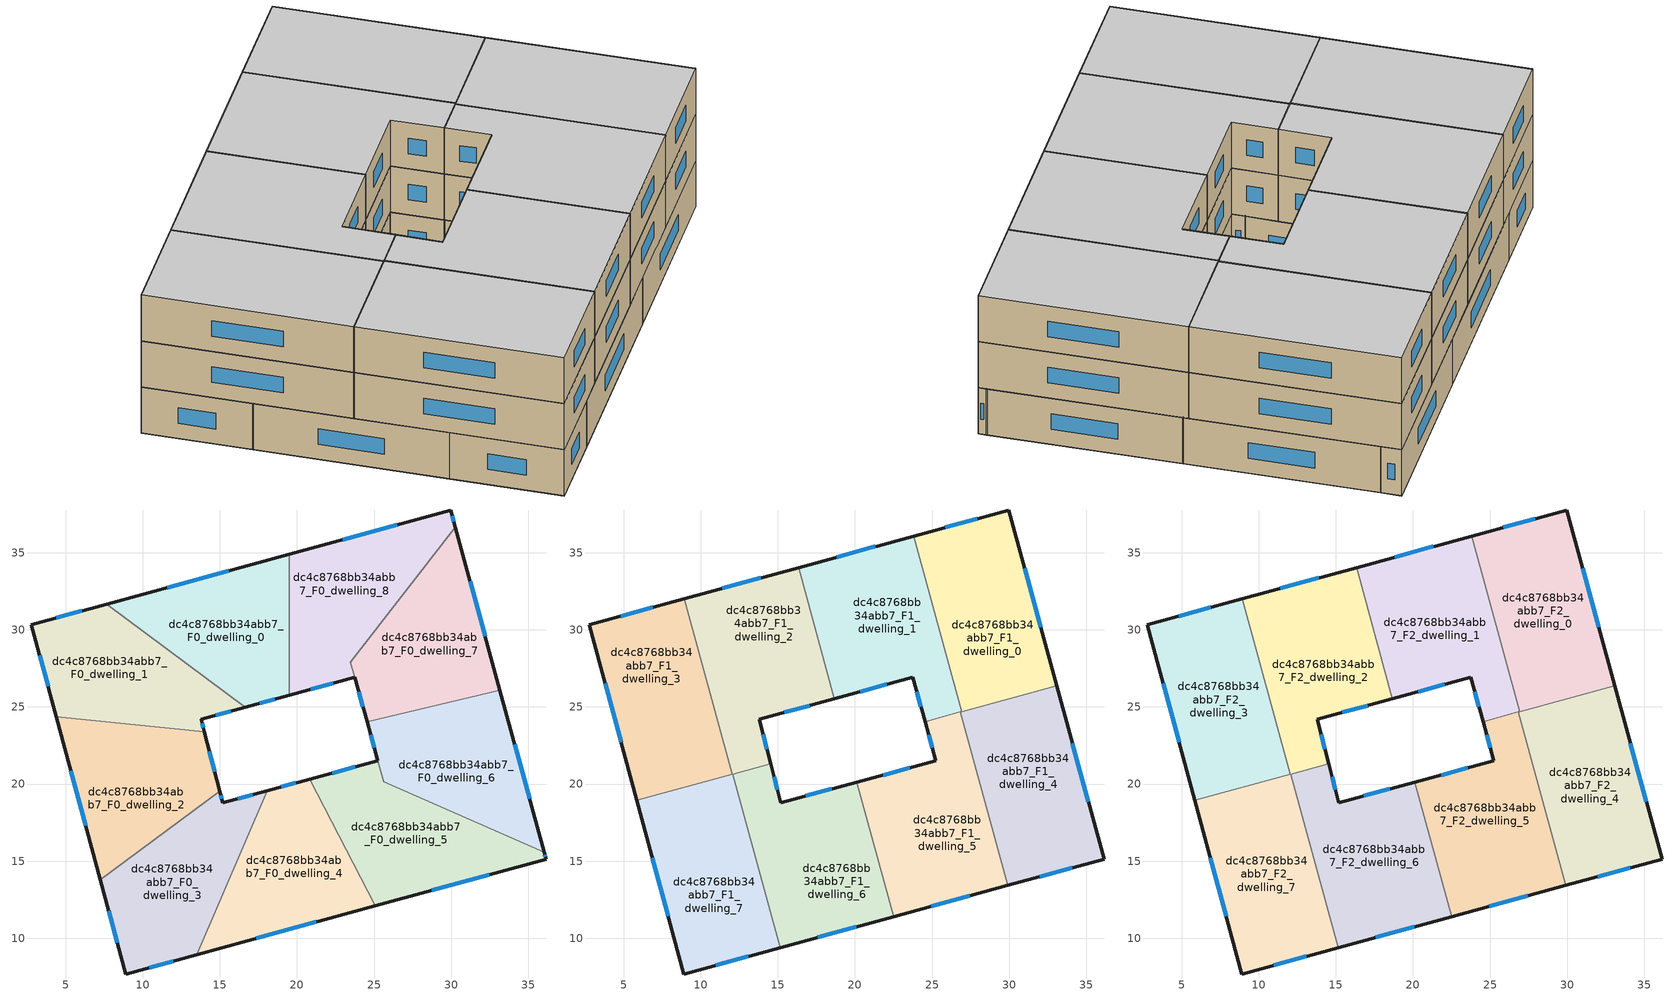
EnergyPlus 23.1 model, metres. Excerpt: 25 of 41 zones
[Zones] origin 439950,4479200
dc4c8768bb34abb7_F0_dwelling_0
 floor ground (EU_floor_Construction): 19.5,25.76 19.5,34.9 7.68,31.66 16.65,24.98 z0
 wall outside (EU_wall_Construction): 19.5,25.76 16.65,24.98 / 7.68,31.66 19.5,34.9 z0:3
 wall to dc4c8768bb34abb7_F0_dwelling_1 (EU_wall_Construction): 16.65,24.98 7.68,31.66 z0:3
 wall to dc4c8768bb34abb7_F0_dwelling_8 (EU_wall_Construction): 19.5,34.9 19.5,25.76 z0:3
 window (EU_Window_Construction): 18.56,25.5 17.6,25.24 / 11.6,32.74 15.58,33.83 z0.99:2.01
dc4c8768bb34abb7_F0_dwelling_1
 floor ground (EU_floor_Construction): 16.65,24.98 7.68,31.66 2.79,30.33 4.41,24.35 14,23.4 13.8,24.2 z0
 wall outside (EU_wall_Construction): 16.65,24.98 13.8,24.2 14,23.4 / 4.41,24.35 2.79,30.33 7.68,31.66 z0:3
 wall to dc4c8768bb34abb7_F0_dwelling_2 (EU_wall_Construction): 14,23.4 4.41,24.35 z0:3
 window (EU_Window_Construction): 15.7,24.72 14.74,24.46 / 13.87,23.93 13.94,23.66 / 3.87,26.33 3.33,28.34 / 4.41,30.77 6.06,31.22 z0.99:2.01
dc4c8768bb34abb7_F0_dwelling_2
 floor ground (EU_floor_Construction): 15,19.53 14,23.4 4.41,24.35 7.25,13.81 z0
 wall outside (EU_wall_Construction): 14,23.4 15,19.53 / 7.25,13.81 4.41,24.35 z0:3
 wall to dc4c8768bb34abb7_F0_dwelling_3 (EU_wall_Construction): 15,19.53 7.25,13.81 z0:3
 window (EU_Window_Construction): 14.33,22.12 14.67,20.81 / 6.31,17.3 5.35,20.86 z0.99:2.01
dc4c8768bb34abb7_F0_dwelling_3
 floor ground (EU_floor_Construction): 13.51,8.95 18.09,19.58 15.19,18.79 15,19.53 7.25,13.81 8.91,7.69 z0
 wall outside (EU_wall_Construction): 15,19.53 15.19,18.79 18.09,19.58 / 13.51,8.95 8.91,7.69 7.25,13.81 z0:3
 wall to dc4c8768bb34abb7_F0_dwelling_4 (EU_wall_Construction): 18.09,19.58 13.51,8.95 z0:3
 window (EU_Window_Construction): 15.06,19.28 15.13,19.04 / 16.15,19.05 17.13,19.32 / 11.99,8.53 10.44,8.1 / 8.36,9.72 7.8,11.78 z0.99:2.01
dc4c8768bb34abb7_F0_dwelling_4
 floor ground (EU_floor_Construction): 25.09,12.11 20.82,20.31 18.09,19.58 13.51,8.95 z0
 wall outside (EU_wall_Construction): 18.09,19.58 20.82,20.31 / 25.09,12.11 13.51,8.95 z0:3
 wall to dc4c8768bb34abb7_F0_dwelling_5 (EU_wall_Construction): 20.82,20.31 25.09,12.11 z0:3
 window (EU_Window_Construction): 19,19.82 19.92,20.07 / 21.25,11.06 17.35,10 z0.99:2.01
dc4c8768bb34abb7_F0_dwelling_5
 floor ground (EU_floor_Construction): 36.15,15.14 36.03,15.58 25.62,20.16 25.25,21.51 20.82,20.31 25.09,12.11 z0
 wall outside (EU_wall_Construction): 20.82,20.31 25.25,21.51 / 36.03,15.58 36.15,15.14 25.09,12.11 z0:3; 25.62,20.16,3 25.63,20.16,0 25.63,20.16,3
 wall to dc4c8768bb34abb7_F0_dwelling_6 (EU_wall_Construction): 25.25,21.51 25.62,20.16 / 25.63,20.16 36.03,15.58 z0:3
 window (EU_Window_Construction): 22.29,20.71 23.78,21.11 / 36.07,15.43 36.11,15.28 / 32.49,14.13 28.76,13.12 z0.99:2.01
dc4c8768bb34abb7_F0_dwelling_6
 floor ground (EU_floor_Construction): 36.03,15.58 33.16,26.07 24.55,24.04 25.63,20.16 z0
 wall outside (EU_wall_Construction): 33.16,26.07 36.03,15.58 / 25.25,21.51 24.55,24.04 z0:3; 25.62,20.16,3 25.63,20.16,0 25.62,20.16,0
 wall to dc4c8768bb34abb7_F0_dwelling_7 (EU_wall_Construction): 24.55,24.04 33.16,26.07 z0:3
 window (EU_Window_Construction): 34.11,22.59 35.08,19.06 / 25.01,22.35 24.78,23.2 z0.99:2.01
 ceiling adiabatic (EU_roof_Construction): 33.16,26.07 36.03,15.58 25.62,20.16 24.55,24.04 z3
dc4c8768bb34abb7_F0_dwelling_7
 floor ground (EU_floor_Construction): 33.16,26.07 30.28,36.63 23.47,27.93 24.55,24.04 z0
 wall outside (EU_wall_Construction): 30.28,36.63 33.16,26.07 / 24.55,24.04 23.75,26.93 z0:3
 wall to dc4c8768bb34abb7_F0_dwelling_8 (EU_wall_Construction): 23.75,26.93 23.47,27.93 30.28,36.63 z0:3
 window (EU_Window_Construction): 31.23,33.13 32.21,29.57 / 24.28,25 24.01,25.97 z0.99:2.01
dc4c8768bb34abb7_F0_dwelling_8
 floor ground (EU_floor_Construction): 23.75,26.93 23.47,27.93 30.28,36.63 29.97,37.77 19.5,34.9 19.5,25.76 z0
 wall outside (EU_wall_Construction): 19.5,34.9 29.97,37.77 30.28,36.63 / 23.75,26.93 19.5,25.76 z0:3
 window (EU_Window_Construction): 22.97,35.85 26.5,36.82 / 30.07,37.39 30.17,37.01 / 22.34,26.54 20.91,26.15 z0.99:2.01
dc4c8768bb34abb7_F1_dwelling_0
 floor to dc4c8768bb34abb7_F0_dwelling_7 (EU_floor_Construction): 33.08,26.38 30.28,36.63 25.37,30.35 26.91,24.69 z3
 floor to dc4c8768bb34abb7_F0_dwelling_8 (EU_floor_Construction): 25.37,30.35 30.28,36.63 29.97,37.77 23.8,36.08 z3
 wall outside (EU_wall_Construction): 23.8,36.08 29.97,37.77 33.08,26.38 z3:6
 wall to dc4c8768bb34abb7_F1_dwelling_1 (EU_wall_Construction): 26.91,24.69 23.8,36.08 z3:6
 wall to dc4c8768bb34abb7_F1_dwelling_4 (EU_wall_Construction): 33.08,26.38 26.91,24.69 z3:6
 window (EU_Window_Construction): 31,33.99 32.05,30.15 / 25.84,36.64 27.92,37.21 z3.99:5.01
dc4c8768bb34abb7_F1_dwelling_1
 floor to dc4c8768bb34abb7_F0_dwelling_8 (EU_floor_Construction): 23.75,26.93 23.47,27.93 25.37,30.35 23.8,36.08 19.5,34.9 19.5,25.76 z3
 floor to dc4c8768bb34abb7_F0_dwelling_7 (EU_floor_Construction): 26.91,24.69 25.37,30.35 23.48,27.93 24.55,24.05 z3
 floor to dc4c8768bb34abb7_F0_dwelling_0 (EU_floor_Construction): 19.5,25.76 19.5,34.9 16.35,34.04 18.67,25.54 z3
 wall outside (EU_wall_Construction): 16.35,34.04 23.8,36.08 / 24.55,24.05 23.75,26.93 18.67,25.54 z3:6
 wall to dc4c8768bb34abb7_F1_dwelling_2 (EU_wall_Construction): 18.67,25.54 16.35,34.04 z3:6
 wall to dc4c8768bb34abb7_F1_dwelling_5 (EU_wall_Construction): 26.83,24.67 24.55,24.05 z3:6
 wall to dc4c8768bb34abb7_F1_dwelling_4 (EU_wall_Construction): 26.91,24.69 26.83,24.67 z3:6
 window (EU_Window_Construction): 18.82,34.71 21.33,35.4 / 24.28,25 24.01,25.97 / 22.07,26.46 20.36,26 z3.99:5.01
dc4c8768bb34abb7_F1_dwelling_2
 floor to dc4c8768bb34abb7_F0_dwelling_0 (EU_floor_Construction): 18.67,25.54 16.35,34.04 8.94,32.01 9.38,30.4 16.65,24.98 z3
 floor to dc4c8768bb34abb7_F0_dwelling_1 (EU_floor_Construction): 16.65,24.98 9.38,30.4 11.22,23.67 14,23.4 13.8,24.2 z3
 floor to dc4c8768bb34abb7_F0_dwelling_2 (EU_floor_Construction): 14.54,21.31 14,23.4 11.22,23.67 12.05,20.63 z3
 wall outside (EU_wall_Construction): 8.94,32.01 16.35,34.04 / 18.67,25.54 13.8,24.2 14.54,21.31 z3:6
 wall to dc4c8768bb34abb7_F1_dwelling_3 (EU_wall_Construction): 12.05,20.63 8.94,32.01 z3:6
 wall to dc4c8768bb34abb7_F1_dwelling_6 (EU_wall_Construction): 14.54,21.31 12.1,20.64 z3:6
 wall to dc4c8768bb34abb7_F1_dwelling_7 (EU_wall_Construction): 12.1,20.64 12.06,20.63 z3:6
 window (EU_Window_Construction): 11.4,32.68 13.89,33.36 / 17.06,25.09 15.41,24.64 / 14.04,23.24 14.29,22.27 z3.99:5.01
dc4c8768bb34abb7_F1_dwelling_3
 floor to dc4c8768bb34abb7_F0_dwelling_1 (EU_floor_Construction): 11.22,23.67 9.38,30.4 7.68,31.66 2.79,30.33 4.41,24.35 z3
 floor to dc4c8768bb34abb7_F0_dwelling_2 (EU_floor_Construction): 12.05,20.63 11.22,23.67 4.41,24.35 5.87,18.94 z3
 floor to dc4c8768bb34abb7_F0_dwelling_0 (EU_floor_Construction): 9.38,30.4 8.94,32.01 7.68,31.66 z3
 wall outside (EU_wall_Construction): 5.87,18.94 2.79,30.33 8.94,32.01 z3:6
 wall to dc4c8768bb34abb7_F1_dwelling_7 (EU_wall_Construction): 12.05,20.63 5.87,18.94 z3:6
 window (EU_Window_Construction): 4.85,22.71 3.81,26.55 / 4.83,30.88 6.9,31.45 z3.99:5.01
dc4c8768bb34abb7_F1_dwelling_4
 floor outside (EU_floor_Construction): 33.08,26.38 26.83,24.67 26.85,24.62 26.83,24.67 z3
 floor adiabatic (EU_floor_Construction): 36.03,15.58 33.16,26.07 26.86,24.59 28.4,18.94 z3
 floor to dc4c8768bb34abb7_F0_dwelling_5 (EU_floor_Construction): 36.15,15.14 36.03,15.58 28.4,18.94 29.91,13.43 z3
 floor to dc4c8768bb34abb7_F0_dwelling_7 (EU_floor_Construction): 33.16,26.07 33.08,26.38 26.83,24.67 26.86,24.59 z3
 wall outside (EU_wall_Construction): 33.08,26.38 36.15,15.14 29.91,13.43 z3:6
 wall to dc4c8768bb34abb7_F1_dwelling_5 (EU_wall_Construction): 29.91,13.43 26.83,24.67 z3:6
 window (EU_Window_Construction): 34.1,22.65 35.13,18.86 / 34.08,14.57 31.98,14 z3.99:5.01
dc4c8768bb34abb7_F1_dwelling_5
 floor to dc4c8768bb34abb7_F0_dwelling_4 (EU_floor_Construction): 25.09,12.11 20.82,20.31 20.13,20.13 22.51,11.41 z3
 floor to dc4c8768bb34abb7_F0_dwelling_5 (EU_floor_Construction): 29.91,13.43 28.4,18.94 25.62,20.16 25.25,21.51 20.82,20.31 25.09,12.11 z3
 floor adiabatic (EU_floor_Construction): 28.4,18.94 26.86,24.59 24.55,24.04 25.62,20.16 z3
 floor to dc4c8768bb34abb7_F0_dwelling_7 (EU_floor_Construction): 26.86,24.59 26.83,24.67 24.56,24.04 z3
 wall outside (EU_wall_Construction): 29.91,13.43 22.51,11.41 / 20.13,20.13 25.25,21.51 24.55,24.05 z3:6
 wall to dc4c8768bb34abb7_F1_dwelling_6 (EU_wall_Construction): 22.51,11.41 20.13,20.13 z3:6
 window (EU_Window_Construction): 25.02,22.35 24.78,23.2 / 27.46,12.76 24.97,12.08 / 21.83,20.58 23.55,21.05 z3.99:5.01
dc4c8768bb34abb7_F1_dwelling_6
 floor to dc4c8768bb34abb7_F0_dwelling_3 (EU_floor_Construction): 14.6,11.47 18.09,19.58 15.19,18.79 15,19.53 12.84,17.93 z3
 floor to dc4c8768bb34abb7_F0_dwelling_4 (EU_floor_Construction): 22.51,11.41 20.13,20.13 18.09,19.58 14.6,11.47 15.17,9.4 z3
 floor to dc4c8768bb34abb7_F0_dwelling_2 (EU_floor_Construction): 15,19.53 14.54,21.31 12.09,20.64 12.84,17.93 z3
 wall outside (EU_wall_Construction): 14.54,21.31 15.19,18.79 20.13,20.13 / 22.51,11.41 15.17,9.4 z3:6
 wall to dc4c8768bb34abb7_F1_dwelling_7 (EU_wall_Construction): 15.17,9.4 12.09,20.64 z3:6
 window (EU_Window_Construction): 14.76,20.48 14.97,19.63 / 16.83,19.23 18.49,19.68 / 20.08,10.74 17.6,10.06 z3.99:5.01
dc4c8768bb34abb7_F1_dwelling_7
 floor to dc4c8768bb34abb7_F0_dwelling_2 (EU_floor_Construction): 12.84,17.93 12.09,20.64 5.87,18.94 7.25,13.81 z3
 floor to dc4c8768bb34abb7_F0_dwelling_3 (EU_floor_Construction): 13.51,8.95 14.6,11.47 12.84,17.93 7.25,13.81 8.91,7.69 z3
 floor to dc4c8768bb34abb7_F0_dwelling_4 (EU_floor_Construction): 15.17,9.4 14.6,11.47 13.51,8.95 z3
 wall outside (EU_wall_Construction): 15.17,9.4 8.91,7.69 5.87,18.94 z3:6
 window (EU_Window_Construction): 13.09,8.83 10.98,8.25 / 7.9,11.42 6.88,15.21 z3.99:5.01
dc4c8768bb34abb7_F2_dwelling_0
 floor to dc4c8768bb34abb7_F1_dwelling_0 (EU_floor_Construction): 33.08,26.38 29.97,37.77 23.8,36.08 26.91,24.69 z6
 wall outside (EU_wall_Construction): 23.8,36.08 29.97,37.77 33.08,26.38 z6:9
 wall to dc4c8768bb34abb7_F2_dwelling_1 (EU_wall_Construction): 26.91,24.69 23.8,36.08 z6:9
 wall to dc4c8768bb34abb7_F2_dwelling_4 (EU_wall_Construction): 33.08,26.38 26.91,24.69 z6:9
 window (EU_Window_Construction): 31,33.99 32.05,30.15 / 25.84,36.64 27.92,37.21 z6.99:8.01
 ceiling to dc4c8768bb34abb7_F3_dwelling_0 (EU_floor_Construction): 29.97,37.77 33.08,26.38 26.91,24.69 23.8,36.08 z9
dc4c8768bb34abb7_F2_dwelling_1
 floor to dc4c8768bb34abb7_F1_dwelling_1 (EU_floor_Construction): 26.91,24.69 23.8,36.08 16.35,34.04 18.67,25.54 23.75,26.93 24.55,24.05 z6
 wall outside (EU_wall_Construction): 16.35,34.04 23.8,36.08 / 24.55,24.05 23.75,26.93 18.67,25.54 z6:9
 wall to dc4c8768bb34abb7_F2_dwelling_2 (EU_wall_Construction): 18.67,25.54 16.35,34.04 z6:9
 wall to dc4c8768bb34abb7_F2_dwelling_5 (EU_wall_Construction): 26.83,24.67 24.55,24.05 z6:9
 wall to dc4c8768bb34abb7_F2_dwelling_4 (EU_wall_Construction): 26.91,24.69 26.83,24.67 z6:9
 window (EU_Window_Construction): 18.82,34.71 21.33,35.4 / 24.28,25 24.01,25.97 / 22.07,26.46 20.36,26 z6.99:8.01
 ceiling to dc4c8768bb34abb7_F3_dwelling_1 (EU_floor_Construction): 23.8,36.08 26.91,24.69 24.55,24.05 23.75,26.93 18.67,25.54 16.35,34.04 z9
dc4c8768bb34abb7_F2_dwelling_2
 floor to dc4c8768bb34abb7_F1_dwelling_2 (EU_floor_Construction): 14.54,21.31 13.8,24.2 18.67,25.54 16.35,34.04 8.94,32.01 12.05,20.63 z6
 wall outside (EU_wall_Construction): 8.94,32.01 16.35,34.04 / 18.67,25.54 13.8,24.2 14.54,21.31 z6:9
 wall to dc4c8768bb34abb7_F2_dwelling_3 (EU_wall_Construction): 12.05,20.63 8.94,32.01 z6:9
 wall to dc4c8768bb34abb7_F2_dwelling_6 (EU_wall_Construction): 14.54,21.31 12.1,20.64 z6:9
 wall to dc4c8768bb34abb7_F2_dwelling_7 (EU_wall_Construction): 12.1,20.64 12.06,20.63 z6:9
 window (EU_Window_Construction): 11.4,32.68 13.89,33.36 / 17.06,25.09 15.41,24.64 / 14.04,23.24 14.29,22.27 z6.99:8.01
 ceiling to dc4c8768bb34abb7_F3_dwelling_2 (EU_floor_Construction): 16.35,34.04 18.67,25.54 13.8,24.2 14.54,21.31 12.05,20.63 8.94,32.01 z9
dc4c8768bb34abb7_F2_dwelling_3
 floor to dc4c8768bb34abb7_F1_dwelling_3 (EU_floor_Construction): 12.05,20.63 8.94,32.01 2.79,30.33 5.87,18.94 z6
 wall outside (EU_wall_Construction): 5.87,18.94 2.79,30.33 8.94,32.01 z6:9
 wall to dc4c8768bb34abb7_F2_dwelling_7 (EU_wall_Construction): 12.05,20.63 5.87,18.94 z6:9
 window (EU_Window_Construction): 4.85,22.71 3.81,26.55 / 4.83,30.88 6.9,31.45 z6.99:8.01
 ceiling to dc4c8768bb34abb7_F3_dwelling_3 (EU_floor_Construction): 8.94,32.01 12.05,20.63 5.87,18.94 2.79,30.33 z9
dc4c8768bb34abb7_F2_dwelling_4
 floor to dc4c8768bb34abb7_F1_dwelling_4 (EU_floor_Construction): 36.15,15.14 33.08,26.38 26.83,24.67 29.91,13.43 z6
 wall outside (EU_wall_Construction): 33.08,26.38 36.15,15.14 29.91,13.43 z6:9
 wall to dc4c8768bb34abb7_F2_dwelling_5 (EU_wall_Construction): 29.91,13.43 26.83,24.67 z6:9
 window (EU_Window_Construction): 34.1,22.65 35.13,18.86 / 34.08,14.57 31.98,14 z6.99:8.01
 ceiling to dc4c8768bb34abb7_F3_dwelling_4 (EU_floor_Construction): 33.08,26.38 36.15,15.14 29.91,13.43 26.83,24.67 z9
dc4c8768bb34abb7_F2_dwelling_5
 floor to dc4c8768bb34abb7_F1_dwelling_5 (EU_floor_Construction): 29.91,13.43 26.83,24.67 24.55,24.05 25.25,21.51 20.13,20.13 22.51,11.41 z6
 wall outside (EU_wall_Construction): 29.91,13.43 22.51,11.41 / 20.13,20.13 25.25,21.51 24.55,24.05 z6:9
 wall to dc4c8768bb34abb7_F2_dwelling_6 (EU_wall_Construction): 22.51,11.41 20.13,20.13 z6:9
 window (EU_Window_Construction): 25.02,22.35 24.78,23.2 / 27.46,12.76 24.97,12.08 / 21.83,20.58 23.55,21.05 z6.99:8.01
 ceiling to dc4c8768bb34abb7_F3_dwelling_5 (EU_floor_Construction): 26.83,24.67 29.91,13.43 22.51,11.41 20.13,20.13 25.25,21.51 24.55,24.05 z9
dc4c8768bb34abb7_F2_dwelling_6
 floor to dc4c8768bb34abb7_F1_dwelling_6 (EU_floor_Construction): 22.51,11.41 20.13,20.13 15.19,18.79 14.54,21.31 12.09,20.64 15.17,9.4 z6
 wall outside (EU_wall_Construction): 14.54,21.31 15.19,18.79 20.13,20.13 / 22.51,11.41 15.17,9.4 z6:9
 wall to dc4c8768bb34abb7_F2_dwelling_7 (EU_wall_Construction): 15.17,9.4 12.09,20.64 z6:9
 window (EU_Window_Construction): 14.76,20.48 14.97,19.63 / 16.83,19.23 18.49,19.68 / 20.08,10.74 17.6,10.06 z6.99:8.01
 ceiling to dc4c8768bb34abb7_F3_dwelling_6 (EU_floor_Construction): 20.13,20.13 22.51,11.41 15.17,9.4 12.09,20.64 14.54,21.31 15.19,18.79 z9
dc4c8768bb34abb7_F2_dwelling_7
 floor to dc4c8768bb34abb7_F1_dwelling_7 (EU_floor_Construction): 15.17,9.4 12.09,20.64 5.87,18.94 8.91,7.69 z6
 wall outside (EU_wall_Construction): 15.17,9.4 8.91,7.69 5.87,18.94 z6:9
 window (EU_Window_Construction): 13.09,8.83 10.98,8.25 / 7.9,11.42 6.88,15.21 z6.99:8.01
 ceiling to dc4c8768bb34abb7_F3_dwelling_7 (EU_floor_Construction): 12.09,20.64 15.17,9.4 8.91,7.69 5.87,18.94 z9
[Building]
EU S2 Campaign: North Axis=0; Terrain=City; Solar Distribution=FullExterior
[Site:Location]
Madrid: Latitude=40.5; Longitude=-3.5; Time Zone=1; Elevation=609
[SizingPeriod:WeatherFileDays]
AnnualSizingPeriod: Begin Month=1; Begin Day of Month=1; End Month=12; End Day of Month=31; Day of Week for Start Day=Monday; Use Weather File Daylight Saving Period=No; Use Weather File Rain and Snow Indicators=No
[MATERIAL]
EU_InternalMass_Material: Roughness=MediumRough; Thickness=0.1; Conductivity=1; Density=1800; Specific Heat=900; Thermal Absorptance=0.9; Solar Absorptance=0.7; Visible Absorptance=0.7
[MATERIAL:NOMASS] Roughness=MediumRough; Thermal Absorptance=0.9; Solar Absorptance=0.7; Visible Absorptance=0.7
Name | Thermal Resistance
EU_wall_NoMass | 0.609216
EU_roof_NoMass | 0.513268
EU_floor_NoMass | 0.568163
[WINDOWMATERIAL:SIMPLEGLAZINGSYSTEM]
EU_Window_SimpleGlazing: UFactor=5.50606; Solar Heat Gain Coefficient=0.85; Visible Transmittance=0.85
[CONSTRUCTION]
EU_wall_Construction: EU_wall_NoMass
EU_roof_Construction: EU_roof_NoMass
EU_floor_Construction: EU_floor_NoMass
EU_InternalMass_Construction: EU_InternalMass_Material
EU_Window_Construction: EU_Window_SimpleGlazing
[ZONE] Type=1; Multiplier=1; Ceiling Height=autocalculate; Floor Area=autocalculate; Part of Total Floor Area=Yes
Name | Volume
dc4c8768bb34abb7_F0_dwelling_0 | 201.196
dc4c8768bb34abb7_F1_dwelling_0; dc4c8768bb34abb7_F2_dwelling_0 | 226.335
dc4c8768bb34abb7_F0_dwelling_1 | 201.17
dc4c8768bb34abb7_F1_dwelling_1; dc4c8768bb34abb7_F2_dwelling_1 | 226.345
dc4c8768bb34abb7_F0_dwelling_2 | 201.203
dc4c8768bb34abb7_F1_dwelling_2; dc4c8768bb34abb7_F2_dwelling_2 | 226.331
dc4c8768bb34abb7_F0_dwelling_3 | 201.179
dc4c8768bb34abb7_F1_dwelling_3; dc4c8768bb34abb7_F2_dwelling_3 | 226.338
dc4c8768bb34abb7_F0_dwelling_4 | 201.173
dc4c8768bb34abb7_F1_dwelling_4; dc4c8768bb34abb7_F2_dwelling_4 | 226.351
dc4c8768bb34abb7_F0_dwelling_5 | 204.838
dc4c8768bb34abb7_F1_dwelling_5; dc4c8768bb34abb7_F2_dwelling_5 | 226.336
dc4c8768bb34abb7_F0_dwelling_6 | 197.528
dc4c8768bb34abb7_F1_dwelling_6; dc4c8768bb34abb7_F2_dwelling_6 | 226.321
dc4c8768bb34abb7_F0_dwelling_7 | 198.996
dc4c8768bb34abb7_F1_dwelling_7; dc4c8768bb34abb7_F2_dwelling_7 | 226.348
dc4c8768bb34abb7_F0_dwelling_8 | 203.38
[INTERNALMASS] Construction=EU_InternalMass_Construction
Name | Zone or ZoneList | Surface Area
dc4c8768bb34abb7_F0_dwelling_0_EU_InternalMass | dc4c8768bb34abb7_F0_dwelling_0 | 67.0652
dc4c8768bb34abb7_F0_dwelling_1_EU_InternalMass | dc4c8768bb34abb7_F0_dwelling_1 | 67.0565
dc4c8768bb34abb7_F0_dwelling_2_EU_InternalMass | dc4c8768bb34abb7_F0_dwelling_2 | 67.0677
dc4c8768bb34abb7_F0_dwelling_3_EU_InternalMass | dc4c8768bb34abb7_F0_dwelling_3 | 67.06
dc4c8768bb34abb7_F0_dwelling_4_EU_InternalMass | dc4c8768bb34abb7_F0_dwelling_4 | 67.0576
dc4c8768bb34abb7_F0_dwelling_5_EU_InternalMass | dc4c8768bb34abb7_F0_dwelling_5 | 68.2787
dc4c8768bb34abb7_F0_dwelling_6_EU_InternalMass | dc4c8768bb34abb7_F0_dwelling_6 | 65.8509
dc4c8768bb34abb7_F0_dwelling_7_EU_InternalMass | dc4c8768bb34abb7_F0_dwelling_7 | 66.3322
dc4c8768bb34abb7_F0_dwelling_8_EU_InternalMass | dc4c8768bb34abb7_F0_dwelling_8 | 67.7941
dc4c8768bb34abb7_F1_dwelling_0_EU_InternalMass | dc4c8768bb34abb7_F1_dwelling_0 | 75.4452
dc4c8768bb34abb7_F1_dwelling_1_EU_InternalMass | dc4c8768bb34abb7_F1_dwelling_1 | 75.448
dc4c8768bb34abb7_F1_dwelling_2_EU_InternalMass | dc4c8768bb34abb7_F1_dwelling_2 | 75.4437
dc4c8768bb34abb7_F1_dwelling_3_EU_InternalMass | dc4c8768bb34abb7_F1_dwelling_3 | 75.4461
dc4c8768bb34abb7_F1_dwelling_4_EU_InternalMass | dc4c8768bb34abb7_F1_dwelling_4 | 75.4501
dc4c8768bb34abb7_F1_dwelling_5_EU_InternalMass | dc4c8768bb34abb7_F1_dwelling_5 | 75.4452
dc4c8768bb34abb7_F1_dwelling_6_EU_InternalMass | dc4c8768bb34abb7_F1_dwelling_6 | 75.4405
dc4c8768bb34abb7_F1_dwelling_7_EU_InternalMass | dc4c8768bb34abb7_F1_dwelling_7 | 75.4493
dc4c8768bb34abb7_F2_dwelling_0_EU_InternalMass | dc4c8768bb34abb7_F2_dwelling_0 | 75.4452
dc4c8768bb34abb7_F2_dwelling_1_EU_InternalMass | dc4c8768bb34abb7_F2_dwelling_1 | 75.448
dc4c8768bb34abb7_F2_dwelling_2_EU_InternalMass | dc4c8768bb34abb7_F2_dwelling_2 | 75.4437
dc4c8768bb34abb7_F2_dwelling_3_EU_InternalMass | dc4c8768bb34abb7_F2_dwelling_3 | 75.4461
dc4c8768bb34abb7_F2_dwelling_4_EU_InternalMass | dc4c8768bb34abb7_F2_dwelling_4 | 75.4501
dc4c8768bb34abb7_F2_dwelling_5_EU_InternalMass | dc4c8768bb34abb7_F2_dwelling_5 | 75.4452
dc4c8768bb34abb7_F2_dwelling_6_EU_InternalMass | dc4c8768bb34abb7_F2_dwelling_6 | 75.4405
dc4c8768bb34abb7_F2_dwelling_7_EU_InternalMass | dc4c8768bb34abb7_F2_dwelling_7 | 75.4493
[OTHEREQUIPMENT] Fuel Type=Electricity; Design Level Calculation Method=Watts/Area; Power per Zone Floor Area=1; Fraction Latent=0; Fraction Radiant=0; Fraction Lost=0; Carbon Dioxide Generation Rate=0; EndUse Subcategory=EU_Step8_InternalGains
Name | Zone or ZoneList or Space or SpaceList | Schedule
EU_Step8_InternalGain_dc4c8768bb34abb7_F0_dwelling_0_f000 | dc4c8768bb34abb7_F0_dwelling_0 | EU_Step8_GainSchedule_dc4c8768bb34abb7_F0_dwelling_0_f000
EU_Step8_InternalGain_dc4c8768bb34abb7_F0_dwelling_1_f000 | dc4c8768bb34abb7_F0_dwelling_1 | EU_Step8_GainSchedule_dc4c8768bb34abb7_F0_dwelling_1_f000
EU_Step8_InternalGain_dc4c8768bb34abb7_F0_dwelling_2_f000 | dc4c8768bb34abb7_F0_dwelling_2 | EU_Step8_GainSchedule_dc4c8768bb34abb7_F0_dwelling_2_f000
EU_Step8_InternalGain_dc4c8768bb34abb7_F0_dwelling_3_f000 | dc4c8768bb34abb7_F0_dwelling_3 | EU_Step8_GainSchedule_dc4c8768bb34abb7_F0_dwelling_3_f000
EU_Step8_InternalGain_dc4c8768bb34abb7_F0_dwelling_4_f000 | dc4c8768bb34abb7_F0_dwelling_4 | EU_Step8_GainSchedule_dc4c8768bb34abb7_F0_dwelling_4_f000
EU_Step8_InternalGain_dc4c8768bb34abb7_F0_dwelling_5_f000 | dc4c8768bb34abb7_F0_dwelling_5 | EU_Step8_GainSchedule_dc4c8768bb34abb7_F0_dwelling_5_f000
EU_Step8_InternalGain_dc4c8768bb34abb7_F0_dwelling_6_f000 | dc4c8768bb34abb7_F0_dwelling_6 | EU_Step8_GainSchedule_dc4c8768bb34abb7_F0_dwelling_6_f000
EU_Step8_InternalGain_dc4c8768bb34abb7_F0_dwelling_7_f000 | dc4c8768bb34abb7_F0_dwelling_7 | EU_Step8_GainSchedule_dc4c8768bb34abb7_F0_dwelling_7_f000
EU_Step8_InternalGain_dc4c8768bb34abb7_F0_dwelling_8_f000 | dc4c8768bb34abb7_F0_dwelling_8 | EU_Step8_GainSchedule_dc4c8768bb34abb7_F0_dwelling_8_f000
EU_Step8_InternalGain_dc4c8768bb34abb7_F1_dwelling_0_f000 | dc4c8768bb34abb7_F1_dwelling_0 | EU_Step8_GainSchedule_dc4c8768bb34abb7_F1_dwelling_0_f000
EU_Step8_InternalGain_dc4c8768bb34abb7_F1_dwelling_1_f000 | dc4c8768bb34abb7_F1_dwelling_1 | EU_Step8_GainSchedule_dc4c8768bb34abb7_F1_dwelling_1_f000
EU_Step8_InternalGain_dc4c8768bb34abb7_F1_dwelling_2_f000 | dc4c8768bb34abb7_F1_dwelling_2 | EU_Step8_GainSchedule_dc4c8768bb34abb7_F1_dwelling_2_f000
EU_Step8_InternalGain_dc4c8768bb34abb7_F1_dwelling_3_f000 | dc4c8768bb34abb7_F1_dwelling_3 | EU_Step8_GainSchedule_dc4c8768bb34abb7_F1_dwelling_3_f000
EU_Step8_InternalGain_dc4c8768bb34abb7_F1_dwelling_4_f000 | dc4c8768bb34abb7_F1_dwelling_4 | EU_Step8_GainSchedule_dc4c8768bb34abb7_F1_dwelling_4_f000
EU_Step8_InternalGain_dc4c8768bb34abb7_F1_dwelling_5_f000 | dc4c8768bb34abb7_F1_dwelling_5 | EU_Step8_GainSchedule_dc4c8768bb34abb7_F1_dwelling_5_f000
EU_Step8_InternalGain_dc4c8768bb34abb7_F1_dwelling_6_f000 | dc4c8768bb34abb7_F1_dwelling_6 | EU_Step8_GainSchedule_dc4c8768bb34abb7_F1_dwelling_6_f000
EU_Step8_InternalGain_dc4c8768bb34abb7_F1_dwelling_7_f000 | dc4c8768bb34abb7_F1_dwelling_7 | EU_Step8_GainSchedule_dc4c8768bb34abb7_F1_dwelling_7_f000
EU_Step8_InternalGain_dc4c8768bb34abb7_F2_dwelling_0_f000 | dc4c8768bb34abb7_F2_dwelling_0 | EU_Step8_GainSchedule_dc4c8768bb34abb7_F2_dwelling_0_f000
EU_Step8_InternalGain_dc4c8768bb34abb7_F2_dwelling_1_f000 | dc4c8768bb34abb7_F2_dwelling_1 | EU_Step8_GainSchedule_dc4c8768bb34abb7_F2_dwelling_1_f000
EU_Step8_InternalGain_dc4c8768bb34abb7_F2_dwelling_2_f000 | dc4c8768bb34abb7_F2_dwelling_2 | EU_Step8_GainSchedule_dc4c8768bb34abb7_F2_dwelling_2_f000
EU_Step8_InternalGain_dc4c8768bb34abb7_F2_dwelling_3_f000 | dc4c8768bb34abb7_F2_dwelling_3 | EU_Step8_GainSchedule_dc4c8768bb34abb7_F2_dwelling_3_f000
EU_Step8_InternalGain_dc4c8768bb34abb7_F2_dwelling_4_f000 | dc4c8768bb34abb7_F2_dwelling_4 | EU_Step8_GainSchedule_dc4c8768bb34abb7_F2_dwelling_4_f000
EU_Step8_InternalGain_dc4c8768bb34abb7_F2_dwelling_5_f000 | dc4c8768bb34abb7_F2_dwelling_5 | EU_Step8_GainSchedule_dc4c8768bb34abb7_F2_dwelling_5_f000
EU_Step8_InternalGain_dc4c8768bb34abb7_F2_dwelling_6_f000 | dc4c8768bb34abb7_F2_dwelling_6 | EU_Step8_GainSchedule_dc4c8768bb34abb7_F2_dwelling_6_f000
EU_Step8_InternalGain_dc4c8768bb34abb7_F2_dwelling_7_f000 | dc4c8768bb34abb7_F2_dwelling_7 | EU_Step8_GainSchedule_dc4c8768bb34abb7_F2_dwelling_7_f000
[ZONEVENTILATION:DESIGNFLOWRATE] Schedule=EU_AlwaysOn; Design Flow Rate Calculation Method=AirChanges/Hour; Air Changes per Hour=0.752966; Ventilation Type=Natural; Fan Pressure Rise=0; Fan Total Efficiency=1; Constant Term Coefficient=1; Temperature Term Coefficient=0; Velocity Term Coefficient=0; Velocity Squared Term Coefficient=0; Minimum Indoor Temperature=-100; Maximum Indoor Temperature=100; Delta Temperature=-100; Minimum Outdoor Temperature=-100; Maximum Outdoor Temperature=100; Maximum Wind Speed=40
Name | Zone or ZoneList or Space or SpaceList
EU_ConstantAir_dc4c8768bb34abb7_F0_dwelling_0 | dc4c8768bb34abb7_F0_dwelling_0
EU_ConstantAir_dc4c8768bb34abb7_F0_dwelling_1 | dc4c8768bb34abb7_F0_dwelling_1
EU_ConstantAir_dc4c8768bb34abb7_F0_dwelling_2 | dc4c8768bb34abb7_F0_dwelling_2
EU_ConstantAir_dc4c8768bb34abb7_F0_dwelling_3 | dc4c8768bb34abb7_F0_dwelling_3
EU_ConstantAir_dc4c8768bb34abb7_F0_dwelling_4 | dc4c8768bb34abb7_F0_dwelling_4
EU_ConstantAir_dc4c8768bb34abb7_F0_dwelling_5 | dc4c8768bb34abb7_F0_dwelling_5
EU_ConstantAir_dc4c8768bb34abb7_F0_dwelling_6 | dc4c8768bb34abb7_F0_dwelling_6
EU_ConstantAir_dc4c8768bb34abb7_F0_dwelling_7 | dc4c8768bb34abb7_F0_dwelling_7
EU_ConstantAir_dc4c8768bb34abb7_F0_dwelling_8 | dc4c8768bb34abb7_F0_dwelling_8
EU_ConstantAir_dc4c8768bb34abb7_F1_dwelling_0 | dc4c8768bb34abb7_F1_dwelling_0
EU_ConstantAir_dc4c8768bb34abb7_F1_dwelling_1 | dc4c8768bb34abb7_F1_dwelling_1
EU_ConstantAir_dc4c8768bb34abb7_F1_dwelling_2 | dc4c8768bb34abb7_F1_dwelling_2
EU_ConstantAir_dc4c8768bb34abb7_F1_dwelling_3 | dc4c8768bb34abb7_F1_dwelling_3
EU_ConstantAir_dc4c8768bb34abb7_F1_dwelling_4 | dc4c8768bb34abb7_F1_dwelling_4
EU_ConstantAir_dc4c8768bb34abb7_F1_dwelling_5 | dc4c8768bb34abb7_F1_dwelling_5
EU_ConstantAir_dc4c8768bb34abb7_F1_dwelling_6 | dc4c8768bb34abb7_F1_dwelling_6
EU_ConstantAir_dc4c8768bb34abb7_F1_dwelling_7 | dc4c8768bb34abb7_F1_dwelling_7
EU_ConstantAir_dc4c8768bb34abb7_F2_dwelling_0 | dc4c8768bb34abb7_F2_dwelling_0
EU_ConstantAir_dc4c8768bb34abb7_F2_dwelling_1 | dc4c8768bb34abb7_F2_dwelling_1
EU_ConstantAir_dc4c8768bb34abb7_F2_dwelling_2 | dc4c8768bb34abb7_F2_dwelling_2
EU_ConstantAir_dc4c8768bb34abb7_F2_dwelling_3 | dc4c8768bb34abb7_F2_dwelling_3
EU_ConstantAir_dc4c8768bb34abb7_F2_dwelling_4 | dc4c8768bb34abb7_F2_dwelling_4
EU_ConstantAir_dc4c8768bb34abb7_F2_dwelling_5 | dc4c8768bb34abb7_F2_dwelling_5
EU_ConstantAir_dc4c8768bb34abb7_F2_dwelling_6 | dc4c8768bb34abb7_F2_dwelling_6
EU_ConstantAir_dc4c8768bb34abb7_F2_dwelling_7 | dc4c8768bb34abb7_F2_dwelling_7
[HVACTEMPLATE:THERMOSTAT] Constant Heating Setpoint=20; Constant Cooling Setpoint=50
EU_HeatOnly_dc4c8768bb34abb7_F0_dwelling_0; EU_HeatOnly_dc4c8768bb34abb7_F0_dwelling_1; EU_HeatOnly_dc4c8768bb34abb7_F0_dwelling_2; EU_HeatOnly_dc4c8768bb34abb7_F0_dwelling_3; EU_HeatOnly_dc4c8768bb34abb7_F0_dwelling_4; EU_HeatOnly_dc4c8768bb34abb7_F0_dwelling_5; EU_HeatOnly_dc4c8768bb34abb7_F0_dwelling_6; EU_HeatOnly_dc4c8768bb34abb7_F0_dwelling_7; EU_HeatOnly_dc4c8768bb34abb7_F0_dwelling_8; EU_HeatOnly_dc4c8768bb34abb7_F1_dwelling_0; EU_HeatOnly_dc4c8768bb34abb7_F1_dwelling_1; EU_HeatOnly_dc4c8768bb34abb7_F1_dwelling_2; EU_HeatOnly_dc4c8768bb34abb7_F1_dwelling_3; EU_HeatOnly_dc4c8768bb34abb7_F1_dwelling_4; EU_HeatOnly_dc4c8768bb34abb7_F1_dwelling_5; EU_HeatOnly_dc4c8768bb34abb7_F1_dwelling_6; EU_HeatOnly_dc4c8768bb34abb7_F1_dwelling_7; EU_HeatOnly_dc4c8768bb34abb7_F2_dwelling_0; EU_HeatOnly_dc4c8768bb34abb7_F2_dwelling_1; EU_HeatOnly_dc4c8768bb34abb7_F2_dwelling_2; EU_HeatOnly_dc4c8768bb34abb7_F2_dwelling_3; EU_HeatOnly_dc4c8768bb34abb7_F2_dwelling_4; EU_HeatOnly_dc4c8768bb34abb7_F2_dwelling_5; EU_HeatOnly_dc4c8768bb34abb7_F2_dwelling_6; EU_HeatOnly_dc4c8768bb34abb7_F2_dwelling_7; EU_HeatOnly_dc4c8768bb34abb7_F3_dwelling_0; EU_HeatOnly_dc4c8768bb34abb7_F3_dwelling_1; EU_HeatOnly_dc4c8768bb34abb7_F3_dwelling_2; EU_HeatOnly_dc4c8768bb34abb7_F3_dwelling_3; EU_HeatOnly_dc4c8768bb34abb7_F3_dwelling_4; EU_HeatOnly_dc4c8768bb34abb7_F3_dwelling_5; EU_HeatOnly_dc4c8768bb34abb7_F3_dwelling_6; EU_HeatOnly_dc4c8768bb34abb7_F3_dwelling_7; EU_HeatOnly_dc4c8768bb34abb7_F4_dwelling_0; EU_HeatOnly_dc4c8768bb34abb7_F4_dwelling_1; EU_HeatOnly_dc4c8768bb34abb7_F4_dwelling_2; EU_HeatOnly_dc4c8768bb34abb7_F4_dwelling_3; EU_HeatOnly_dc4c8768bb34abb7_F4_dwelling_4; EU_HeatOnly_dc4c8768bb34abb7_F4_dwelling_5; EU_HeatOnly_dc4c8768bb34abb7_F4_dwelling_6; EU_HeatOnly_dc4c8768bb34abb7_F4_dwelling_7
[HVACTEMPLATE:ZONE:IDEALLOADSAIRSYSTEM] System Availability Schedule=EU_AlwaysOn; Maximum Heating Supply Air Temperature=50; Minimum Cooling Supply Air Temperature=13; Maximum Heating Supply Air Humidity Ratio=0.0156; Minimum Cooling Supply Air Humidity Ratio=0.0077; Heating Limit=NoLimit; Cooling Limit=NoLimit; Heating Availability Schedule=EU_AlwaysOn; Cooling Availability Schedule=EU_CoolingOff; Dehumidification Control Type=ConstantSensibleHeatRatio; Cooling Sensible Heat Ratio=0.7; Dehumidification Setpoint=60; Humidification Control Type=None; Humidification Setpoint=30; Outdoor Air Method=None; Outdoor Air Flow Rate per Person=0.00944; Outdoor Air Flow Rate per Zone Floor Area=0; Outdoor Air Flow Rate per Zone=0; Demand Controlled Ventilation Type=None; Outdoor Air Economizer Type=NoEconomizer; Heat Recovery Type=None; Sensible Heat Recovery Effectiveness=0.7; Latent Heat Recovery Effectiveness=0.65
Name | Template Thermostat
dc4c8768bb34abb7_F0_dwelling_0 | EU_HeatOnly_dc4c8768bb34abb7_F0_dwelling_0
dc4c8768bb34abb7_F0_dwelling_1 | EU_HeatOnly_dc4c8768bb34abb7_F0_dwelling_1
dc4c8768bb34abb7_F0_dwelling_2 | EU_HeatOnly_dc4c8768bb34abb7_F0_dwelling_2
dc4c8768bb34abb7_F0_dwelling_3 | EU_HeatOnly_dc4c8768bb34abb7_F0_dwelling_3
dc4c8768bb34abb7_F0_dwelling_4 | EU_HeatOnly_dc4c8768bb34abb7_F0_dwelling_4
dc4c8768bb34abb7_F0_dwelling_5 | EU_HeatOnly_dc4c8768bb34abb7_F0_dwelling_5
dc4c8768bb34abb7_F0_dwelling_6 | EU_HeatOnly_dc4c8768bb34abb7_F0_dwelling_6
dc4c8768bb34abb7_F0_dwelling_7 | EU_HeatOnly_dc4c8768bb34abb7_F0_dwelling_7
dc4c8768bb34abb7_F0_dwelling_8 | EU_HeatOnly_dc4c8768bb34abb7_F0_dwelling_8
dc4c8768bb34abb7_F1_dwelling_0 | EU_HeatOnly_dc4c8768bb34abb7_F1_dwelling_0
dc4c8768bb34abb7_F1_dwelling_1 | EU_HeatOnly_dc4c8768bb34abb7_F1_dwelling_1
dc4c8768bb34abb7_F1_dwelling_2 | EU_HeatOnly_dc4c8768bb34abb7_F1_dwelling_2
dc4c8768bb34abb7_F1_dwelling_3 | EU_HeatOnly_dc4c8768bb34abb7_F1_dwelling_3
dc4c8768bb34abb7_F1_dwelling_4 | EU_HeatOnly_dc4c8768bb34abb7_F1_dwelling_4
dc4c8768bb34abb7_F1_dwelling_5 | EU_HeatOnly_dc4c8768bb34abb7_F1_dwelling_5
dc4c8768bb34abb7_F1_dwelling_6 | EU_HeatOnly_dc4c8768bb34abb7_F1_dwelling_6
dc4c8768bb34abb7_F1_dwelling_7 | EU_HeatOnly_dc4c8768bb34abb7_F1_dwelling_7
dc4c8768bb34abb7_F2_dwelling_0 | EU_HeatOnly_dc4c8768bb34abb7_F2_dwelling_0
dc4c8768bb34abb7_F2_dwelling_1 | EU_HeatOnly_dc4c8768bb34abb7_F2_dwelling_1
dc4c8768bb34abb7_F2_dwelling_2 | EU_HeatOnly_dc4c8768bb34abb7_F2_dwelling_2
dc4c8768bb34abb7_F2_dwelling_3 | EU_HeatOnly_dc4c8768bb34abb7_F2_dwelling_3
dc4c8768bb34abb7_F2_dwelling_4 | EU_HeatOnly_dc4c8768bb34abb7_F2_dwelling_4
dc4c8768bb34abb7_F2_dwelling_5 | EU_HeatOnly_dc4c8768bb34abb7_F2_dwelling_5
dc4c8768bb34abb7_F2_dwelling_6 | EU_HeatOnly_dc4c8768bb34abb7_F2_dwelling_6
dc4c8768bb34abb7_F2_dwelling_7 | EU_HeatOnly_dc4c8768bb34abb7_F2_dwelling_7
[SIZING:ZONE] Zone Cooling Design Supply Air Temperature Input Method=SupplyAirTemperature; Zone Cooling Design Supply Air Temperature=13; Zone Heating Design Supply Air Temperature Input Method=SupplyAirTemperature; Zone Heating Design Supply Air Temperature=50; Zone Cooling Design Supply Air Humidity Ratio=0.008; Zone Heating Design Supply Air Humidity Ratio=0.008; Cooling Design Air Flow Method=DesignDay; Cooling Design Air Flow Rate=0; Cooling Minimum Air Flow per Zone Floor Area=0.000762; Cooling Minimum Air Flow=0; Cooling Minimum Air Flow Fraction=0.2; Heating Design Air Flow Method=DesignDay; Heating Design Air Flow Rate=0; Heating Maximum Air Flow per Zone Floor Area=0.002032; Heating Maximum Air Flow=0.141576; Heating Maximum Air Flow Fraction=0.3; Account for Dedicated Outdoor Air System=No; Dedicated Outdoor Air System Control Strategy=NeutralSupplyAir; Dedicated Outdoor Air Low Setpoint Temperature for Design=autosize; Dedicated Outdoor Air High Setpoint Temperature for Design=autosize; Zone Load Sizing Method=Sensible Load Only No Latent Load; Zone Latent Cooling Design Supply Air Humidity Ratio Input Method=HumidityRatioDifference; Zone Cooling Design Supply Air Humidity Ratio Difference=0.005; Zone Latent Heating Design Supply Air Humidity Ratio Input Method=HumidityRatioDifference; Zone Humidification Design Supply Air Humidity Ratio Difference=0.005
dc4c8768bb34abb7_F0_dwelling_0; dc4c8768bb34abb7_F0_dwelling_1; dc4c8768bb34abb7_F0_dwelling_2; dc4c8768bb34abb7_F0_dwelling_3; dc4c8768bb34abb7_F0_dwelling_4; dc4c8768bb34abb7_F0_dwelling_5; dc4c8768bb34abb7_F0_dwelling_6; dc4c8768bb34abb7_F0_dwelling_7; dc4c8768bb34abb7_F0_dwelling_8; dc4c8768bb34abb7_F1_dwelling_0; dc4c8768bb34abb7_F1_dwelling_1; dc4c8768bb34abb7_F1_dwelling_2; dc4c8768bb34abb7_F1_dwelling_3; dc4c8768bb34abb7_F1_dwelling_4; dc4c8768bb34abb7_F1_dwelling_5; dc4c8768bb34abb7_F1_dwelling_6; dc4c8768bb34abb7_F1_dwelling_7; dc4c8768bb34abb7_F2_dwelling_0; dc4c8768bb34abb7_F2_dwelling_1; dc4c8768bb34abb7_F2_dwelling_2; dc4c8768bb34abb7_F2_dwelling_3; dc4c8768bb34abb7_F2_dwelling_4; dc4c8768bb34abb7_F2_dwelling_5; dc4c8768bb34abb7_F2_dwelling_6; dc4c8768bb34abb7_F2_dwelling_7
[SCHEDULE:CONSTANT]
Name | Hourly Value
EU_AlwaysOn | 1
EU_CoolingOff | 0
[SCHEDULE:FILE] Column Number=1; Rows to Skip at Top=0; Number of Hours of Data=8760; Column Separator=Comma; Interpolate to Timestep=No; Minutes per Item=60; Adjust Schedule for Daylight Savings=Yes
Name | File
EU_Step8_GainSchedule_dc4c8768bb34abb7_F0_dwelling_0_f000 | ../../schedules/dc4c8768bb34abb7/dc4c8768bb34abb7_F0_dwelling_0_f000_gain.csv
EU_Step8_GainSchedule_dc4c8768bb34abb7_F0_dwelling_1_f000 | ../../schedules/dc4c8768bb34abb7/dc4c8768bb34abb7_F0_dwelling_1_f000_gain.csv
EU_Step8_GainSchedule_dc4c8768bb34abb7_F0_dwelling_2_f000 | ../../schedules/dc4c8768bb34abb7/dc4c8768bb34abb7_F0_dwelling_2_f000_gain.csv
EU_Step8_GainSchedule_dc4c8768bb34abb7_F0_dwelling_3_f000 | ../../schedules/dc4c8768bb34abb7/dc4c8768bb34abb7_F0_dwelling_3_f000_gain.csv
EU_Step8_GainSchedule_dc4c8768bb34abb7_F0_dwelling_4_f000 | ../../schedules/dc4c8768bb34abb7/dc4c8768bb34abb7_F0_dwelling_4_f000_gain.csv
EU_Step8_GainSchedule_dc4c8768bb34abb7_F0_dwelling_5_f000 | ../../schedules/dc4c8768bb34abb7/dc4c8768bb34abb7_F0_dwelling_5_f000_gain.csv
EU_Step8_GainSchedule_dc4c8768bb34abb7_F0_dwelling_6_f000 | ../../schedules/dc4c8768bb34abb7/dc4c8768bb34abb7_F0_dwelling_6_f000_gain.csv
EU_Step8_GainSchedule_dc4c8768bb34abb7_F0_dwelling_7_f000 | ../../schedules/dc4c8768bb34abb7/dc4c8768bb34abb7_F0_dwelling_7_f000_gain.csv
EU_Step8_GainSchedule_dc4c8768bb34abb7_F0_dwelling_8_f000 | ../../schedules/dc4c8768bb34abb7/dc4c8768bb34abb7_F0_dwelling_8_f000_gain.csv
EU_Step8_GainSchedule_dc4c8768bb34abb7_F1_dwelling_0_f000 | ../../schedules/dc4c8768bb34abb7/dc4c8768bb34abb7_F1_dwelling_0_f000_gain.csv
EU_Step8_GainSchedule_dc4c8768bb34abb7_F1_dwelling_1_f000 | ../../schedules/dc4c8768bb34abb7/dc4c8768bb34abb7_F1_dwelling_1_f000_gain.csv
EU_Step8_GainSchedule_dc4c8768bb34abb7_F1_dwelling_2_f000 | ../../schedules/dc4c8768bb34abb7/dc4c8768bb34abb7_F1_dwelling_2_f000_gain.csv
EU_Step8_GainSchedule_dc4c8768bb34abb7_F1_dwelling_3_f000 | ../../schedules/dc4c8768bb34abb7/dc4c8768bb34abb7_F1_dwelling_3_f000_gain.csv
EU_Step8_GainSchedule_dc4c8768bb34abb7_F1_dwelling_4_f000 | ../../schedules/dc4c8768bb34abb7/dc4c8768bb34abb7_F1_dwelling_4_f000_gain.csv
EU_Step8_GainSchedule_dc4c8768bb34abb7_F1_dwelling_5_f000 | ../../schedules/dc4c8768bb34abb7/dc4c8768bb34abb7_F1_dwelling_5_f000_gain.csv
EU_Step8_GainSchedule_dc4c8768bb34abb7_F1_dwelling_6_f000 | ../../schedules/dc4c8768bb34abb7/dc4c8768bb34abb7_F1_dwelling_6_f000_gain.csv
EU_Step8_GainSchedule_dc4c8768bb34abb7_F1_dwelling_7_f000 | ../../schedules/dc4c8768bb34abb7/dc4c8768bb34abb7_F1_dwelling_7_f000_gain.csv
EU_Step8_GainSchedule_dc4c8768bb34abb7_F2_dwelling_0_f000 | ../../schedules/dc4c8768bb34abb7/dc4c8768bb34abb7_F2_dwelling_0_f000_gain.csv
EU_Step8_GainSchedule_dc4c8768bb34abb7_F2_dwelling_1_f000 | ../../schedules/dc4c8768bb34abb7/dc4c8768bb34abb7_F2_dwelling_1_f000_gain.csv
EU_Step8_GainSchedule_dc4c8768bb34abb7_F2_dwelling_2_f000 | ../../schedules/dc4c8768bb34abb7/dc4c8768bb34abb7_F2_dwelling_2_f000_gain.csv
EU_Step8_GainSchedule_dc4c8768bb34abb7_F2_dwelling_3_f000 | ../../schedules/dc4c8768bb34abb7/dc4c8768bb34abb7_F2_dwelling_3_f000_gain.csv
EU_Step8_GainSchedule_dc4c8768bb34abb7_F2_dwelling_4_f000 | ../../schedules/dc4c8768bb34abb7/dc4c8768bb34abb7_F2_dwelling_4_f000_gain.csv
EU_Step8_GainSchedule_dc4c8768bb34abb7_F2_dwelling_5_f000 | ../../schedules/dc4c8768bb34abb7/dc4c8768bb34abb7_F2_dwelling_5_f000_gain.csv
EU_Step8_GainSchedule_dc4c8768bb34abb7_F2_dwelling_6_f000 | ../../schedules/dc4c8768bb34abb7/dc4c8768bb34abb7_F2_dwelling_6_f000_gain.csv
EU_Step8_GainSchedule_dc4c8768bb34abb7_F2_dwelling_7_f000 | ../../schedules/dc4c8768bb34abb7/dc4c8768bb34abb7_F2_dwelling_7_f000_gain.csv
